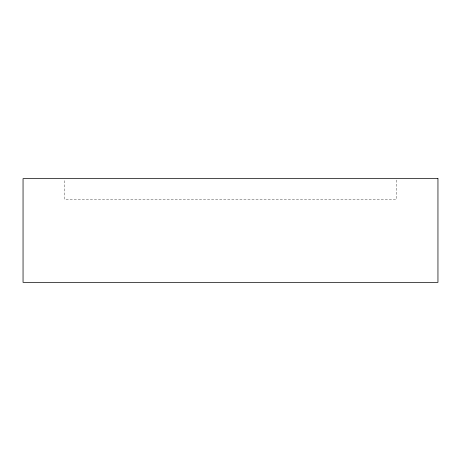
<?xml version="1.0" encoding="UTF-8"?>
<svg xmlns="http://www.w3.org/2000/svg" width="461" height="461" viewBox="0 0 461 461"><rect width="100%" height="100%" fill="white"/><g stroke="black" fill="none" stroke-linecap="round" stroke-linejoin="round"><path stroke-width="0.35" stroke-dasharray="2.31 1.73" d="M396.46 180.067L396.46 199.383L64.54 199.383L64.54 180.067"/><path stroke-width="0.69" d="M437.95 178.638L23.05 178.638L23.05 282.363L437.95 282.363L437.95 178.638"/></g></svg>
